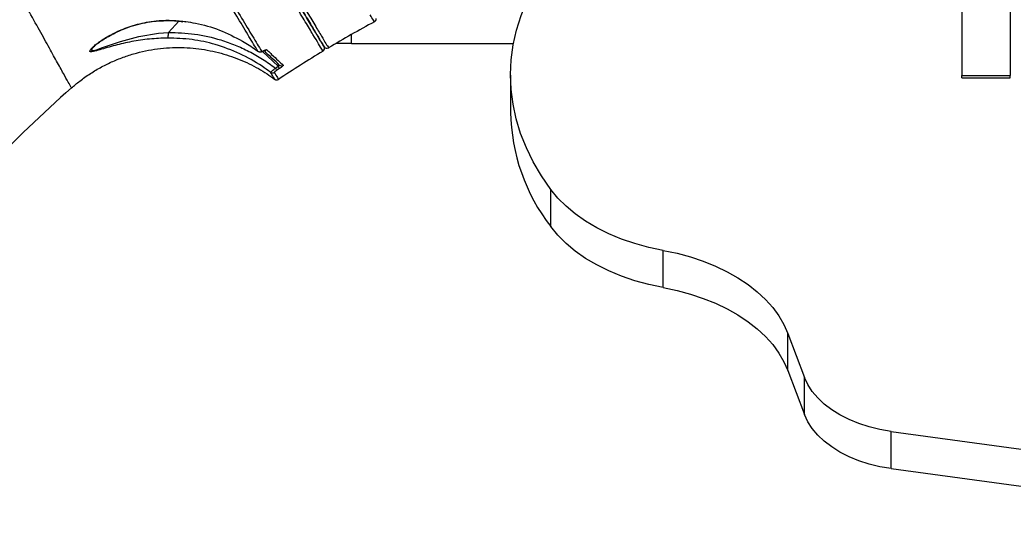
# Model space of a CAD drawing. Header units: millimetres. Extents: x -10374 to 11119, y -8221 to 9433.
# Drawn here: x 1802.9 to 2109.9, y -2040.6 to -1887.1 of the extents above; entities that cross this region are included whole.
import ezdxf

# ---------------------------------------------------------------- set-up
doc = ezdxf.new("R2010")
doc.units = ezdxf.units.MM
for name, color, linetype in [('DIKOM_ОБЪЕКТ', 7, 'Continuous'), ('DIKOM_РАЗМЕР_ЗОНА', 7, 'Continuous'), ('DIKOM_РАЗМЕР_ОБЪЕКТА', 7, 'Continuous')]:
    doc.layers.add(name, color=color, linetype=linetype)
doc.styles.add('style1', font='arial.ttf', dxfattribs={"width": 0.8})
doc.dimstyles.new('1-50', dxfattribs={"dimtxt": 300, "dimasz": 200, "dimexe": 100, "dimexo": 0, "dimgap": 100, "dimtad": 0, "dimdec": 0, "dimtxsty": 'style1', "dimcen": 0, "dimclrd": 7, "dimclre": 7, "dimadec": 1, "dimazin": 2, "dimtfac": 1, "dimtdec": 0, "dimtmove": 1, "dimatfit": 3, "dimfxl": 0, "dimlwd": 25, "dimlwe": 18, "dimarcsym": 0})

# ---------------------------------------------------------------- blocks, each defined once
blk = doc.blocks.new('*D16')
at = {"layer": 'Defpoints', "color": 0, "transparency": 16777216}
for p in [(-9045.1, 5161.67), (3694.49, 5161.67), (1813.16, -6719.94)]:
    blk.add_point(p, dxfattribs=at)
at = {"layer": 'DIKOM_РАЗМЕР_ОБЪЕКТА', "color": 7, "lineweight": 18, "transparency": 16777216}
for p, q in [((3694.49, 5161.67), (-9145.1, 5161.67)), ((1813.16, -6719.94), (-9145.1, -6719.94))]:
    blk.add_line(p, q, dxfattribs=at)
at = {"layer": 'DIKOM_РАЗМЕР_ОБЪЕКТА', "color": 7, "lineweight": 25, "transparency": 16777216}
for p, q in [((-9045.1, 4961.67), (-9045.1, -0.45)), ((-9045.1, -6519.94), (-9045.1, -1080.23))]:
    blk.add_line(p, q, dxfattribs=at)
at = {"layer": 'DIKOM_РАЗМЕР_ОБЪЕКТА', "color": 7, "transparency": 16777216}
for points in [[(-9078.43, 4961.67), (-9011.76, 4961.67), (-9045.1, 5161.67)], [(-9078.43, -6519.94), (-9011.76, -6519.94), (-9045.1, -6719.94)]]:
    blk.add_solid(points, dxfattribs=at)
at = {"layer": 'DIKOM_РАЗМЕР_ОБЪЕКТА', "color": 0, "transparency": 16777216, "insert": (-9045.1, -540.34), "char_height": 300, "attachment_point": 5, "rotation": 90, "style": 'style1'}
blk.add_mtext('11900', dxfattribs=at)
blk = doc.blocks.new('*D15')
at = {"layer": 'Defpoints', "color": 0, "transparency": 16777216}
for p in [(-5227.87, 8308.78), (9119.43, -1150.4), (-5227.87, -1991.82)]:
    blk.add_point(p, dxfattribs=at)
at = {"layer": 'DIKOM_РАЗМЕР_ОБЪЕКТА', "color": 7, "lineweight": 18, "transparency": 16777216}
for p, q in [((-5227.87, -1991.82), (-5227.87, 8408.78)), ((9119.43, -1150.4), (9119.43, 8408.78))]:
    blk.add_line(p, q, dxfattribs=at)
at = {"layer": 'DIKOM_РАЗМЕР_ОБЪЕКТА', "color": 7, "lineweight": 25, "transparency": 16777216}
for p, q in [((-5027.87, 8308.78), (187.44, 8308.78)), ((8919.43, 8308.78), (1267.22, 8308.78))]:
    blk.add_line(p, q, dxfattribs=at)
at = {"layer": 'DIKOM_РАЗМЕР_ОБЪЕКТА', "color": 7, "transparency": 16777216}
for points in [[(-5027.87, 8342.11), (-5027.87, 8275.44), (-5227.87, 8308.78)], [(8919.43, 8342.11), (8919.43, 8275.44), (9119.43, 8308.78)]]:
    blk.add_solid(points, dxfattribs=at)
at = {"layer": 'DIKOM_РАЗМЕР_ОБЪЕКТА', "color": 0, "transparency": 16777216, "insert": (727.33, 8308.78), "char_height": 300, "attachment_point": 5, "style": 'style1'}
blk.add_mtext('14350', dxfattribs=at)
blk = doc.blocks.new('*D14')
at = {"layer": 'Defpoints', "color": 0, "transparency": 16777216}
for p in [(-7515.85, 9236.32), (11119.43, -1423.4), (-7515.85, -2401.58)]:
    blk.add_point(p, dxfattribs=at)
at = {"layer": 'DIKOM_РАЗМЕР_ЗОНА', "color": 7, "lineweight": 18, "transparency": 16777216}
for p, q in [((-7515.85, -2401.58), (-7515.85, 9336.32)), ((11119.43, -1423.4), (11119.43, 9336.32))]:
    blk.add_line(p, q, dxfattribs=at)
at = {"layer": 'DIKOM_РАЗМЕР_ЗОНА', "color": 7, "lineweight": 25, "transparency": 16777216}
for p, q in [((-7315.85, 9236.32), (77.56, 9236.32)), ((10919.43, 9236.32), (1157.34, 9236.32))]:
    blk.add_line(p, q, dxfattribs=at)
at = {"layer": 'DIKOM_РАЗМЕР_ЗОНА', "color": 7, "transparency": 16777216}
for points in [[(-7315.85, 9269.65), (-7315.85, 9202.98), (-7515.85, 9236.32)], [(10919.43, 9269.65), (10919.43, 9202.98), (11119.43, 9236.32)]]:
    blk.add_solid(points, dxfattribs=at)
at = {"layer": 'DIKOM_РАЗМЕР_ЗОНА', "color": 0, "transparency": 16777216, "insert": (617.45, 9236.32), "char_height": 300, "attachment_point": 5, "style": 'style1'}
blk.add_mtext('18650', dxfattribs=at)
blk = doc.blocks.new('*D13')
at = {"layer": 'Defpoints', "color": 0, "transparency": 16777216}
for p in [(-10176.97, 7112.81), (3082.33, 7112.81), (2015.48, -8221.4)]:
    blk.add_point(p, dxfattribs=at)
at = {"layer": 'DIKOM_РАЗМЕР_ЗОНА', "color": 7, "lineweight": 18, "transparency": 16777216}
for p, q in [((3082.33, 7112.81), (-10276.97, 7112.81)), ((2015.48, -8221.4), (-10276.97, -8221.4))]:
    blk.add_line(p, q, dxfattribs=at)
at = {"layer": 'DIKOM_РАЗМЕР_ЗОНА', "color": 7, "lineweight": 25, "transparency": 16777216}
for p, q in [((-10176.97, 6912.81), (-10176.97, -14.41)), ((-10176.97, -8021.4), (-10176.97, -1094.19))]:
    blk.add_line(p, q, dxfattribs=at)
at = {"layer": 'DIKOM_РАЗМЕР_ЗОНА', "color": 7, "transparency": 16777216}
for points in [[(-10210.3, 6912.81), (-10143.64, 6912.81), (-10176.97, 7112.81)], [(-10210.3, -8021.4), (-10143.64, -8021.4), (-10176.97, -8221.4)]]:
    blk.add_solid(points, dxfattribs=at)
at = {"layer": 'DIKOM_РАЗМЕР_ЗОНА', "color": 0, "transparency": 16777216, "insert": (-10176.97, -554.3), "char_height": 300, "attachment_point": 5, "rotation": 90, "style": 'style1'}
blk.add_mtext('15300', dxfattribs=at)

msp = doc.modelspace()

# ---------------------------------------------------------------- linework, layer by layer
at = {"layer": 'DIKOM_ОБЪЕКТ', "color": 7, "linetype": 'Continuous', "lineweight": 15}
for p, q in [((2094, -1860.73), (2094, -1904.28)), ((2109, -1860.73), (2109, -1904.28)), ((1848.81, -1890.94), (1852.07, -1887.51)), ((1853.22, -1887.46), (1854.17, -1887.61)), ((1853.26, -1887.53), (1854.21, -1887.66)), ((1905.37, -1894.4), (1905.37, -1891.62)), ((1882.71, -1901.41), (1877.87, -1896.82)), ((1905.37, -1894.4), (1900.55, -1894.4)), ((1905.37, -1894.4), (1955.46, -1894.4)), ((1880.51, -1903.55), (1880.36, -1903.3)), ((1881.86, -1901.97), (1882.71, -1901.41)), ((1883.14, -1902.13), (1882.29, -1902.68)), ((1881.67, -1905.47), (1881.65, -1905.44)), ((1954.56, -1904.14), (1954.56, -1915.63)), ((2094, -1904.28), (2109, -1904.28)), ((2094, -1904.99), (2094, -1904.28)), ((2094, -1904.99), (2109, -1904.99)), ((2109, -1904.99), (2109, -1904.28)), ((1966.96, -1951.02), (1966.96, -1939.53)), ((2001.75, -1969.89), (2001.75, -1958.4)), ((2040.29, -1984.09), (2045.43, -1997.69)), ((2040.29, -1995.58), (2040.29, -1984.09)), ((2040.29, -1995.58), (2045.43, -2009.18)), ((2045.43, -2009.18), (2045.43, -1997.69)), ((2072.18, -2014.38), (2127.48, -2021.93)), ((2072.18, -2025.87), (2072.18, -2014.38)), ((2072.18, -2025.87), (2127.48, -2033.42))]:
    msp.add_line(p, q, dxfattribs=at)
at = {"layer": 'DIKOM_ОБЪЕКТ', "color": 7, "linetype": 'Continuous', "lineweight": 15, "flags": 128}
for points in [[(1966.96, -1939.53), (1964.08, -1935.33), (1961.57, -1931.03), (1959.43, -1926.65), (1957.67, -1922.2), (1956.3, -1917.69), (1955.33, -1913.14), (1954.75, -1908.57), (1954.56, -1903.98), (1954.77, -1899.39), (1955.38, -1894.81), (1956.39, -1890.27), (1957.78, -1885.76), (1959.57, -1881.32), (1961.73, -1876.94)], [(1825.56, -1895.58), (1825.32, -1895.81), (1825.12, -1896.07), (1825, -1896.51), (1825.46, -1896.57), (1826.52, -1896.3), (1828.14, -1895.74), (1829.98, -1895.08), (1833.98, -1893.75), (1839.69, -1892.26), (1845.77, -1891.23), (1848.8, -1890.95), (1848.81, -1890.95), (1848.81, -1890.95)], [(1878.26, -1896.6), (1878.21, -1896.66), (1878.19, -1896.67)], [(2001.75, -1958.4), (1997.29, -1957.46), (1992.97, -1956.28), (1988.83, -1954.87), (1984.89, -1953.23), (1981.18, -1951.39), (1977.72, -1949.35), (1974.55, -1947.12), (1971.69, -1944.73), (1969.15, -1942.2), (1966.96, -1939.53)], [(2001.75, -1969.89), (1997.29, -1968.95), (1992.97, -1967.77), (1988.83, -1966.36), (1984.89, -1964.72), (1981.18, -1962.88), (1977.72, -1960.84), (1974.55, -1958.61), (1971.69, -1956.22), (1969.15, -1953.69), (1966.96, -1951.02)], [(2001.75, -1958.4), (2006, -1959.29), (2010.13, -1960.4), (2014.11, -1961.73), (2017.9, -1963.25), (2021.49, -1964.97), (2024.85, -1966.87), (2027.95, -1968.94), (2030.79, -1971.17), (2033.33, -1973.54), (2035.57, -1976.03), (2037.48, -1978.63), (2039.06, -1981.32), (2040.29, -1984.09)], [(2001.75, -1969.89), (2006, -1970.78), (2010.13, -1971.9), (2014.11, -1973.22), (2017.9, -1974.74), (2021.49, -1976.46), (2024.85, -1978.36), (2027.95, -1980.43), (2030.79, -1982.66), (2033.33, -1985.03), (2035.57, -1987.52), (2037.48, -1990.12), (2039.06, -1992.81), (2040.29, -1995.58)], [(2072.18, -2014.38), (2068.72, -2013.79), (2065.38, -2012.98), (2062.19, -2011.95), (2059.18, -2010.72), (2056.37, -2009.29), (2053.81, -2007.69), (2051.51, -2005.93), (2049.51, -2004.03), (2047.82, -2002.01), (2046.45, -1999.89), (2045.43, -1997.69)], [(2072.18, -2025.87), (2068.72, -2025.28), (2065.38, -2024.47), (2062.19, -2023.44), (2059.18, -2022.21), (2056.37, -2020.78), (2053.81, -2019.18), (2051.51, -2017.42), (2049.51, -2015.52), (2047.82, -2013.5), (2046.45, -2011.38), (2045.43, -2009.18)]]:
    msp.add_lwpolyline(points, dxfattribs=at)
at = {"layer": 'DIKOM_ОБЪЕКТ', "color": 7, "linetype": 'Continuous', "lineweight": 15}
for centre, radius, start, end in [((2088, -2213.4), 370, 118.3212, 120.8457), ((1911.99, -1886.81), 1, 298.2293, 8.9932), ((1877.03, -1895.96), 1, 234.0671, 303.8485), ((1878.64, -1895.49), 1.01, 269.3348, 304.0779), ((2088, -2213.4), 370, 121.1544, 123.6788), ((1896.06, -1895.91), 1, 301.1344, 31), ((1897.78, -1894.88), 1, 211, 300.8278), ((1880.96, -1902.49), 1, 233.5955, 303.7179), ((1876.16, -1905.88), 6.91, 27.521, 34.4465), ((1877.1, -1905.24), 6.79, 27.2655, 34.3162), ((1883.75, -1900.33), 0.994, 226.6336, 303.4755), ((1882.27, -1904.67), 1, 233.0282, 303.7239), ((2088, -2213.4), 407, 131.4016, 141.5976), ((2014.03, -1914.66), 59.48, 180.9359, 217.689)]:
    msp.add_arc(centre, radius, start, end, dxfattribs=at)
for points, knots in [([(1896.58, -1896.77), (1896.58, -1896.77), (1896.58, -1896.77), (1896.35, -1896.38), (1895.31, -1894.66), (1893.6, -1891.81), (1891.22, -1887.85), (1888.19, -1882.8), (1884.5, -1876.66), (1880.15, -1869.42), (1875.16, -1861.11), (1869.55, -1851.78), (1863.35, -1841.46), (1856.58, -1830.2), (1849.61, -1818.6), (1842.52, -1806.8), (1835.4, -1794.95), (1827.9, -1782.46), (1820.05, -1769.41), (1811.94, -1755.89), (1803.56, -1741.96), (1795.87, -1729.16), (1790.9, -1720.88), (1788.87, -1717.51)], [0, 0, 0, 0, 0, 0.053674, 0.107516, 0.161445, 0.215373, 0.269216, 0.322889, 0.376562, 0.430404, 0.484333, 0.538261, 0.592104, 0.645777, 0.691933, 0.738333, 0.784789, 0.831244, 0.877645, 0.923169, 0.968693, 1, 1, 1, 1]), ([(1789.47, -1716.56), (1791.49, -1719.93), (1796.94, -1729), (1805.53, -1743.3), (1815.12, -1759.26), (1824.38, -1774.67), (1833.28, -1789.47), (1841.76, -1803.59), (1849.65, -1816.72), (1856.93, -1828.84), (1863.6, -1839.95), (1869.78, -1850.22), (1875.41, -1859.59), (1880.46, -1868), (1884.83, -1875.27), (1888.51, -1881.39), (1891.51, -1886.4), (1893.91, -1890.38), (1895.63, -1893.24), (1896.72, -1895.06), (1896.85, -1895.28), (1896.92, -1895.4)], [0, 0, 0, 0, 0.031306, 0.084338, 0.137411, 0.190443, 0.245015, 0.299632, 0.354205, 0.407236, 0.460309, 0.513341, 0.567913, 0.62253, 0.677102, 0.730134, 0.783207, 0.836239, 0.890811, 0.945428, 1, 1, 1, 1]), ([(1896.92, -1895.4), (1896.85, -1895.28), (1896.72, -1895.06), (1895.65, -1893.28), (1893.95, -1890.45), (1891.58, -1886.5), (1888.55, -1881.46), (1884.87, -1875.33), (1880.53, -1868.11), (1875.55, -1859.83), (1869.95, -1850.51), (1863.77, -1840.22), (1857.02, -1828.99), (1850.18, -1817.61), (1843.39, -1806.3), (1836.75, -1795.25), (1829.79, -1783.67), (1822.44, -1771.44), (1814.7, -1758.56), (1806.57, -1745.02), (1798.18, -1731.06), (1792.37, -1721.39), (1789.47, -1716.56)], [0, 0, 0, 0, 0.053673, 0.107515, 0.161443, 0.215371, 0.269213, 0.322886, 0.376559, 0.430402, 0.484331, 0.53826, 0.592102, 0.645776, 0.689267, 0.732803, 0.77634, 0.819831, 0.864848, 0.909915, 0.954983, 1, 1, 1, 1]), ([(1790.58, -1716.48), (1792.61, -1719.85), (1798.07, -1728.94), (1806.69, -1743.28), (1816.3, -1759.27), (1825.58, -1774.72), (1834.5, -1789.56), (1843, -1803.72), (1850.91, -1816.88), (1858.21, -1829.03), (1864.9, -1840.16), (1871.08, -1850.46), (1876.73, -1859.85), (1881.79, -1868.28), (1886.17, -1875.56), (1889.86, -1881.7), (1892.88, -1886.72), (1895.25, -1890.7), (1897.05, -1893.62), (1897.88, -1895.26), (1898.68, -1895.93), (1898.29, -1895.74), (1898.29, -1895.74)], [0, 0, 0, 0, 0.031306, 0.084337, 0.13741, 0.190441, 0.245013, 0.299629, 0.354201, 0.407233, 0.460305, 0.513337, 0.567909, 0.622525, 0.677097, 0.730128, 0.7832, 0.836231, 0.890802, 0.945417, 0.999989, 1, 1, 1, 1]), ([(1818.76, -1908.04), (1818.75, -1908.01), (1818.71, -1907.94), (1817.89, -1906.46), (1816.44, -1903.83), (1814.37, -1900.07), (1811.74, -1895.32), (1808.62, -1889.69), (1804.92, -1883.04), (1800.62, -1875.34), (1795.73, -1866.6), (1790.39, -1857.09), (1784.63, -1846.87), (1778.5, -1836.03), (1771.87, -1824.34), (1764.73, -1811.8), (1757.13, -1798.49), (1751.71, -1789.05), (1749.01, -1784.34)], [0, 0, 0, 0, 0.051488, 0.116814, 0.183077, 0.24934, 0.311576, 0.373861, 0.436098, 0.500147, 0.564249, 0.6283, 0.689411, 0.750565, 0.811676, 0.874435, 0.937241, 1, 1, 1, 1]), ([(1876.45, -1896.77), (1875.57, -1895.31), (1873.81, -1892.39), (1870.44, -1886.77), (1866.56, -1880.32), (1863.49, -1875.2), (1861.96, -1872.65)], [0, 0, 0, 0, 0.248615, 0.49723, 0.748615, 1, 1, 1, 1]), ([(1863.09, -1872.64), (1864.61, -1875.18), (1867.65, -1880.24), (1871.52, -1886.69), (1874.92, -1892.35), (1876.7, -1895.31), (1877.59, -1896.79)], [0, 0, 0, 0, 0.248616, 0.497233, 0.748617, 1, 1, 1, 1]), ([(1832.3, -1894.98), (1831.47, -1895.21), (1829.81, -1895.67), (1827.54, -1896.37), (1825.74, -1896.89), (1824.62, -1897.05), (1824.37, -1896.72), (1824.92, -1895.97), (1825.88, -1895.07), (1827.57, -1893.75), (1830.29, -1892), (1834.37, -1890), (1839.23, -1888.31), (1844.26, -1887.37), (1848.99, -1887.09), (1851.8, -1887.34), (1853.22, -1887.46)], [0, 0, 0, 0, 0.058608, 0.117137, 0.177144, 0.219461, 0.262183, 0.307916, 0.349582, 0.392195, 0.49142, 0.592659, 0.712621, 0.835726, 0.916839, 1, 1, 1, 1]), ([(1825.55, -1895.56), (1825.59, -1895.51), (1825.73, -1895.36), (1826.19, -1894.95), (1827, -1894.29), (1828.19, -1893.44), (1829.83, -1892.41), (1831.87, -1891.29), (1834.28, -1890.17), (1837.02, -1889.13), (1839.98, -1888.26), (1842.91, -1887.68), (1845.33, -1887.37), (1846.74, -1887.34), (1847.27, -1887.34)], [0, 0, 0, 0, 0.019926, 0.062012, 0.11406, 0.192654, 0.278542, 0.376004, 0.489122, 0.606558, 0.730068, 0.848644, 0.943435, 1, 1, 1, 1]), ([(1847.27, -1887.34), (1847.69, -1887.32), (1849.03, -1887.26), (1851.04, -1887.36), (1852.63, -1887.56), (1853.25, -1887.64)], [0, 0, 0, 0, 0.21369, 0.690613, 1, 1, 1, 1]), ([(1853.22, -1887.46), (1853.22, -1887.47), (1853.24, -1887.49), (1853.25, -1887.49), (1853.26, -1887.48)], [0, 0, 0, 0, 0.369196, 1, 1, 1, 1]), ([(1854.17, -1887.61), (1855.16, -1887.76), (1858.7, -1888.3), (1864.71, -1890.04), (1869.34, -1892.42), (1871.68, -1893.62)], [0, 0, 0, 0, 0.161044, 0.575243, 1, 1, 1, 1]), ([(1912.46, -1887.69), (1912.41, -1887.6), (1912.3, -1887.42), (1911.54, -1886.15), (1911.15, -1885.51)], [0, 0, 0, 0, 0.496961, 1, 1, 1, 1]), ([(1848.62, -1892.7), (1848.62, -1892.7), (1848.64, -1892.67), (1848.69, -1892.56), (1848.74, -1892.25), (1848.79, -1891.69), (1848.8, -1891.21), (1848.81, -1890.95)], [0, 0, 0, 0, 0.051322, 0.196584, 0.449236, 0.701888, 1, 1, 1, 1]), ([(1848.81, -1890.95), (1848.81, -1890.95), (1848.81, -1890.95), (1848.81, -1890.94), (1848.81, -1890.94), (1848.81, -1890.94)], [0, 0, 0, 0, 0.335329, 0.777281, 1, 1, 1, 1]), ([(1848.81, -1890.94), (1851.52, -1891.03), (1857.01, -1891.22), (1863.89, -1892.84), (1869.45, -1894.81), (1873.76, -1896.79), (1877.94, -1899.14), (1880.55, -1901.02), (1881.86, -1901.97)], [0, 0, 0, 0, 0.22825, 0.462052, 0.594492, 0.726935, 0.863467, 1, 1, 1, 1]), ([(1848.62, -1892.7), (1846.72, -1892.77), (1842.87, -1892.92), (1837.36, -1893.75), (1833.99, -1894.57), (1832.3, -1894.98)], [0, 0, 0, 0, 0.327183, 0.66366, 1, 1, 1, 1]), ([(1880.36, -1903.3), (1879.49, -1902.66), (1876.5, -1900.48), (1870.87, -1897.34), (1863.57, -1894.61), (1856.07, -1892.95), (1851.12, -1892.79), (1848.62, -1892.7)], [0, 0, 0, 0, 0.094922, 0.32762, 0.565735, 0.7806, 1, 1, 1, 1]), ([(1871.68, -1893.62), (1873.09, -1894.48), (1874.71, -1895.48), (1876.24, -1896.62), (1876.45, -1896.77)], [0, 0, 0, 0, 0.866655, 1, 1, 1, 1]), ([(1818.85, -1908.14), (1819.69, -1907.42), (1821.54, -1905.81), (1824.65, -1903.65), (1828.09, -1901.6), (1831.63, -1899.87), (1835.25, -1898.43), (1838.92, -1897.3), (1842.63, -1896.45), (1846.34, -1895.9), (1850.04, -1895.62), (1853.7, -1895.62), (1857.29, -1895.89), (1860.81, -1896.4), (1864.24, -1897.14), (1867.54, -1898.11), (1870.71, -1899.28), (1873.73, -1900.62), (1876.59, -1902.13), (1879.24, -1903.73), (1880.88, -1904.91), (1881.67, -1905.48)], [0, 0, 0, 0, 0.048802, 0.108249, 0.166913, 0.224833, 0.282042, 0.338557, 0.394388, 0.449539, 0.504001, 0.557761, 0.610794, 0.66307, 0.714542, 0.765153, 0.814838, 0.863505, 0.911041, 0.957312, 1, 1, 1, 1]), ([(1876.47, -1896.8), (1876.56, -1896.85), (1876.74, -1896.96), (1877.03, -1897.02), (1877.32, -1897.01), (1877.66, -1896.92), (1878.01, -1896.77), (1878.27, -1896.63), (1878.35, -1896.58)], [0, 0, 0, 0, 0.151004, 0.284179, 0.416177, 0.579594, 0.870251, 1, 1, 1, 1]), ([(1877.59, -1896.79), (1877.6, -1896.8), (1877.62, -1896.83), (1877.73, -1896.83), (1877.96, -1896.75), (1878.16, -1896.65), (1878.26, -1896.6)], [0, 0, 0, 0, 0.108555, 0.398384, 0.699638, 1, 1, 1, 1]), ([(1878.19, -1896.67), (1878.22, -1896.65), (1878.35, -1896.59), (1878.5, -1896.52), (1878.63, -1896.47), (1878.64, -1896.47), (1878.64, -1896.47)], [0, 0, 0, 0, 0.139364, 0.5255, 0.810338, 1, 1, 1, 1]), ([(1878.26, -1896.6), (1878.4, -1896.53), (1878.67, -1896.39), (1879, -1896.29), (1879.15, -1896.28), (1879.19, -1896.31), (1879.2, -1896.32)], [0, 0, 0, 0, 0.305375, 0.611426, 0.912566, 1, 1, 1, 1]), ([(1883.06, -1901.06), (1882.41, -1900.44), (1881.18, -1899.27), (1879.25, -1897.44), (1878.35, -1896.59)], [0, 0, 0, 0, 0.53381, 1, 1, 1, 1]), ([(1879.2, -1896.32), (1879.31, -1896.42), (1879.83, -1896.92), (1881.1, -1898.12), (1882.81, -1899.75), (1883.8, -1900.69), (1884.29, -1901.16)], [0, 0, 0, 0, 0.048063, 0.240325, 0.61988, 1, 1, 1, 1]), ([(1880.36, -1903.3), (1880.39, -1903.28), (1880.44, -1903.24), (1880.72, -1903), (1881.1, -1902.65), (1881.51, -1902.29), (1881.76, -1902.05), (1881.86, -1901.97)], [0, 0, 0, 0, 0.219355, 0.438832, 0.656013, 0.873272, 1, 1, 1, 1]), ([(1882.29, -1902.68), (1882.21, -1902.73), (1882.05, -1902.84), (1881.82, -1903.01), (1881.64, -1903.16), (1881.52, -1903.28), (1881.51, -1903.31), (1881.51, -1903.32)], [0, 0, 0, 0, 0.179925, 0.380074, 0.581199, 0.790694, 1, 1, 1, 1]), ([(1881.51, -1903.32), (1881.87, -1903.92), (1882.58, -1905.11), (1882.93, -1905.68), (1882.82, -1905.5), (1882.82, -1905.5)], [0, 0, 0, 0, 0.49699, 0.993981, 1, 1, 1, 1]), ([(1882.71, -1901.41), (1882.76, -1901.4), (1882.85, -1901.38), (1882.95, -1901.34), (1883.02, -1901.29), (1883.06, -1901.26), (1883.1, -1901.21), (1883.11, -1901.17), (1883.11, -1901.11), (1883.09, -1901.08), (1883.06, -1901.06)], [0, 0, 0, 0, 0.179426, 0.319124, 0.369003, 0.516535, 0.556487, 0.716596, 0.765673, 1, 1, 1, 1]), ([(1884.29, -1901.16), (1884.3, -1901.19), (1884.3, -1901.23), (1884.12, -1901.41), (1883.84, -1901.64), (1883.49, -1901.89), (1883.25, -1902.05), (1883.14, -1902.13)], [0, 0, 0, 0, 0.213144, 0.426445, 0.630606, 0.828897, 1, 1, 1, 1]), ([(1881.65, -1905.44), (1881.6, -1905.36), (1881.51, -1905.21), (1880.84, -1904.08), (1880.51, -1903.55)], [0, 0, 0, 0, 0.522709, 1, 1, 1, 1])]:
    msp.add_open_spline(points, degree=3, knots=knots, dxfattribs=at)

# ---------------------------------------------------------------- dimensions: what is measured, and where the dimension line sits
at = {"layer": 'DIKOM_РАЗМЕР_ЗОНА'}
for base, p1, p2, angle, text, picture, middle in [((-7515.85, 9236.32), (11119.43, -1423.4), (-7515.85, -2401.58), 180, '18650', '*D14', (617.45, 9236.32)), ((-10176.97, 7112.81), (2015.48, -8221.4), (3082.33, 7112.81), 270, '15300', '*D13', (-10176.97, -554.3))]:
    dim = msp.add_linear_dim(base=base, p1=p1, p2=p2, angle=angle, text=text, dimstyle='1-50', override={"dimscale": 1, "dimtix": 0, "dimtofl": 1, "dimtmove": 1, "dimatfit": 3}, dxfattribs=at)
    dim.commit()
    dim.dimension.update_dxf_attribs({"geometry": picture, "text_midpoint": middle, "dimtype": 160})
at = {"layer": 'DIKOM_РАЗМЕР_ОБЪЕКТА'}
for base, p1, p2, angle, text, picture, middle in [((-5227.87, 8308.78), (9119.43, -1150.4), (-5227.87, -1991.82), 180, '14350', '*D15', (727.33, 8308.78)), ((-9045.1, 5161.67), (1813.16, -6719.94), (3694.49, 5161.67), 270, '11900', '*D16', (-9045.1, -540.34))]:
    dim = msp.add_linear_dim(base=base, p1=p1, p2=p2, angle=angle, text=text, dimstyle='1-50', override={"dimscale": 1, "dimtix": 0, "dimtofl": 1, "dimtmove": 1, "dimatfit": 3}, dxfattribs=at)
    dim.commit()
    dim.dimension.update_dxf_attribs({"geometry": picture, "text_midpoint": middle, "dimtype": 160})

doc.saveas('drawing.dxf')
